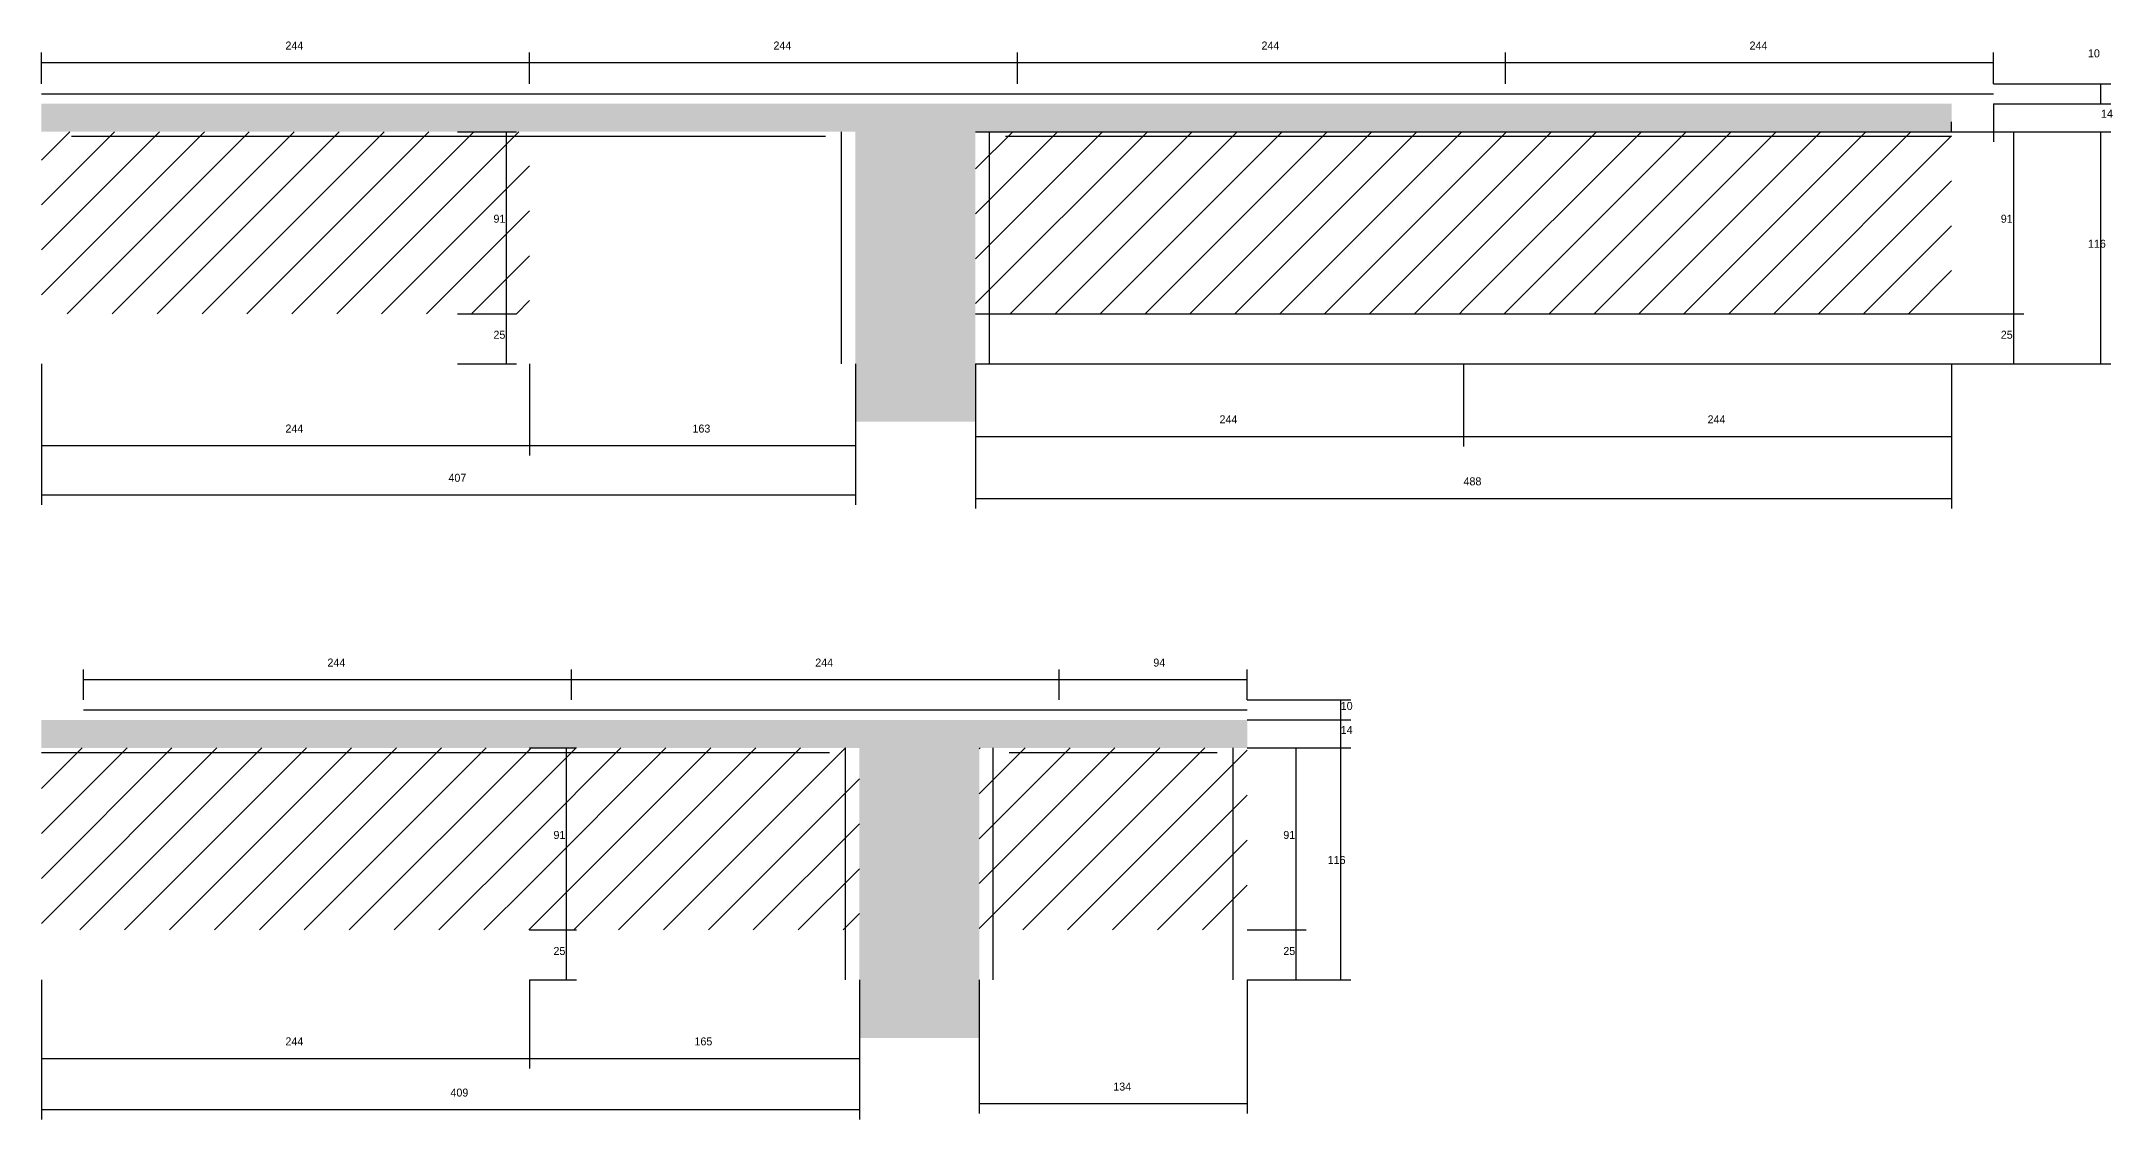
# Model space of a CAD drawing. Header units: metres. Extents: x -7100 to -4390, y 13816 to 14393.
# Drawn here: x -7100 to -6064, y 13816 to 14355 of the extents above; entities that cross this region are included whole.
import ezdxf

# ---------------------------------------------------------------- set-up
doc = ezdxf.new("R2010")
doc.units = ezdxf.units.M
for name, color, linetype in [('COTA', 241, 'Continuous'), ('Hachura', 253, 'Continuous'), ('Painéis', 200, 'Continuous'), ('SARR_2.2x7', 40, 'Continuous')]:
    doc.layers.add(name, color=color, linetype=linetype)

msp = doc.modelspace()

# ---------------------------------------------------------------- hatches: boundary and pattern name
at = {"layer": 'COTA'}
h = msp.add_hatch(dxfattribs=at)
h.set_pattern_fill('AR-CONC', scale=0.03)
h.paths.add_polyline_path([(-6632.7, 14309.9), (-6144.7, 14309.9), (-6144.7, 14309.9), (-6144.7, 14323.9), (-6144.7, 14323.9), (-7099.7, 14323.9), (-7099.7, 14323.9), (-7099.7, 14309.9), (-7099.7, 14309.9), (-6692.7, 14309.9), (-6692.7, 14309.9), (-6692.7, 14164.9), (-6692.7, 14164.9), (-6632.7, 14164.9), (-6632.7, 14164.9), (-6632.7, 14309.9)])
h = msp.add_hatch(dxfattribs=at)
h.set_pattern_fill('AR-CONC', scale=0.03)
h.paths.add_polyline_path([(-6690.7, 13856.8), (-6630.8, 13856.8), (-6630.8, 13856.8), (-6630.8, 14001.8), (-6630.8, 14001.8), (-6496.8, 14001.8), (-6496.8, 14001.8), (-6496.8, 14015.8), (-6496.8, 14015.8), (-7078.7, 14015.8), (-7078.7, 14015.8), (-7099.7, 14015.8), (-7099.7, 14015.8), (-7099.7, 14001.8), (-7099.7, 14001.8), (-6690.7, 14001.8), (-6690.7, 14001.8), (-6690.7, 13856.8)])
at = {"layer": 'Hachura'}
h = msp.add_hatch(dxfattribs=at)
h.set_pattern_fill('ANSI31', scale=5)
h.paths.add_polyline_path([(-7099.7, 14309.9), (-7099.7, 14218.9), (-6855.7, 14218.9), (-6855.7, 14309.9)])
h = msp.add_hatch(dxfattribs=at)
h.set_pattern_fill('ANSI31', scale=5)
h.paths.add_polyline_path([(-6388.7, 14218.9), (-6388.7, 14309.9), (-6632.7, 14309.9), (-6632.7, 14218.9)])
h = msp.add_hatch(dxfattribs=at)
h.set_pattern_fill('ANSI31', scale=5)
h.paths.add_polyline_path([(-6388.7, 14218.9), (-6144.7, 14218.9), (-6144.7, 14309.9), (-6388.7, 14309.9)])
h = msp.add_hatch(dxfattribs=at)
h.set_pattern_fill('ANSI31', scale=5)
h.paths.add_polyline_path([(-6855.7, 13910.8), (-6855.7, 14001.8), (-7099.7, 14001.8), (-7099.7, 13910.8)])
h = msp.add_hatch(dxfattribs=at)
h.set_pattern_fill('ANSI31', scale=5)
h.paths.add_polyline_path([(-6690.7, 13910.8), (-6690.7, 14001.8), (-6855.7, 14001.8), (-6855.7, 13910.8)])
h = msp.add_hatch(dxfattribs=at)
h.set_pattern_fill('ANSI31', scale=5)
h.paths.add_polyline_path([(-6630.8, 14001.8), (-6630.8, 13910.8), (-6496.8, 13910.8), (-6496.8, 14001.8)])

# ---------------------------------------------------------------- linework, layer by layer
at = {"layer": 'COTA'}
for p, q in [((-7099.7, 14333.9), (-7099.7, 14349.5)), ((-7099.7, 14344.5), (-6855.7, 14344.5)), ((-6855.7, 14333.9), (-6855.7, 14349.5)), ((-6855.7, 14333.9), (-6855.7, 14349.5)), ((-6855.7, 14344.5), (-6611.7, 14344.5)), ((-6611.7, 14333.9), (-6611.7, 14349.5)), ((-6611.7, 14333.9), (-6611.7, 14349.5)), ((-6611.7, 14344.5), (-6367.7, 14344.5)), ((-6367.7, 14333.9), (-6367.7, 14349.5)), ((-6367.7, 14333.9), (-6367.7, 14349.5)), ((-6367.7, 14344.5), (-6123.7, 14344.5)), ((-6123.7, 14333.9), (-6123.7, 14349.5)), ((-6123.7, 14333.9), (-6065, 14333.9)), ((-6070, 14323.9), (-6070, 14333.9)), ((-6123.7, 14323.9), (-6065, 14323.9)), ((-6123.7, 14323.9), (-6123.7, 14304.9)), ((-6144.7, 14309.9), (-6144.7, 14314.9)), ((-6891.6, 14309.9), (-6862.2, 14309.9)), ((-6867.2, 14218.9), (-6867.2, 14309.9)), ((-6144.7, 14309.9), (-6065, 14309.9)), ((-6144.7, 14309.9), (-6123.7, 14309.9)), ((-6144.7, 14309.9), (-6108.6, 14309.9)), ((-6113.6, 14218.9), (-6113.6, 14309.9)), ((-6070, 14193.9), (-6070, 14309.9)), ((-6891.6, 14218.9), (-6862.2, 14218.9)), ((-6891.6, 14218.9), (-6862.2, 14218.9)), ((-6867.2, 14193.9), (-6867.2, 14218.9)), ((-6144.7, 14218.9), (-6108.6, 14218.9)), ((-6144.7, 14218.9), (-6108.6, 14218.9)), ((-6113.6, 14193.9), (-6113.6, 14218.9)), ((-7099.7, 14193.9), (-7099.7, 14148)), ((-7099.7, 14193.9), (-7099.7, 14123.4)), ((-6891.6, 14193.9), (-6862.2, 14193.9)), ((-6855.7, 14193.9), (-6855.7, 14148)), ((-6855.7, 14193.9), (-6855.7, 14148)), ((-6692.7, 14193.9), (-6692.7, 14148)), ((-6692.7, 14193.9), (-6692.7, 14123.4)), ((-6632.7, 14193.9), (-6632.7, 14152.6)), ((-6632.7, 14193.9), (-6632.7, 14121.6)), ((-6388.7, 14193.9), (-6388.7, 14152.6)), ((-6388.7, 14193.9), (-6388.7, 14152.6)), ((-6144.7, 14193.9), (-6144.7, 14121.6)), ((-6144.7, 14193.9), (-6144.7, 14152.6)), ((-6144.7, 14193.9), (-6065, 14193.9)), ((-6144.7, 14193.9), (-6108.6, 14193.9)), ((-6632.7, 14157.6), (-6388.7, 14157.6)), ((-6388.7, 14157.6), (-6144.7, 14157.6)), ((-7099.7, 14153), (-6855.7, 14153)), ((-6855.7, 14153), (-6692.7, 14153)), ((-7099.7, 14128.4), (-6692.7, 14128.4)), ((-6632.7, 14126.6), (-6144.7, 14126.6)), ((-7078.7, 14025.8), (-7078.7, 14041)), ((-7078.7, 14036), (-6834.7, 14036)), ((-6834.7, 14025.8), (-6834.7, 14041)), ((-6834.7, 14025.8), (-6834.7, 14041)), ((-6834.7, 14036), (-6590.8, 14036)), ((-6590.8, 14025.8), (-6590.8, 14041)), ((-6590.8, 14025.8), (-6590.8, 14041)), ((-6590.8, 14036), (-6496.8, 14036)), ((-6496.8, 14025.8), (-6496.8, 14041)), ((-6496.8, 14025.8), (-6445.1, 14025.8)), ((-6450.1, 14015.8), (-6450.1, 14025.8)), ((-6496.8, 14015.8), (-6445.1, 14015.8)), ((-6496.8, 14015.8), (-6445.1, 14015.8)), ((-6450.1, 14001.8), (-6450.1, 14015.8)), ((-6855.7, 14001.8), (-6832.2, 14001.8)), ((-6837.2, 13910.8), (-6837.2, 14001.8)), ((-6496.8, 14001.8), (-6445.1, 14001.8)), ((-6496.8, 14001.8), (-6445.1, 14001.8)), ((-6496.8, 14001.8), (-6467.3, 14001.8)), ((-6472.3, 13910.8), (-6472.3, 14001.8)), ((-6450.1, 13885.8), (-6450.1, 14001.8)), ((-6855.7, 13910.8), (-6832.2, 13910.8)), ((-6855.7, 13910.8), (-6832.2, 13910.8)), ((-6837.2, 13885.8), (-6837.2, 13910.8)), ((-6496.8, 13910.8), (-6467.3, 13910.8)), ((-6496.8, 13910.8), (-6467.3, 13910.8)), ((-6472.3, 13885.8), (-6472.3, 13910.8)), ((-7099.7, 13885.8), (-7099.7, 13841.6)), ((-7099.7, 13885.8), (-7099.7, 13816)), ((-6855.7, 13885.8), (-6855.7, 13841.6)), ((-6855.7, 13885.8), (-6855.7, 13841.6)), ((-6855.7, 13885.8), (-6832.2, 13885.8)), ((-6690.7, 13885.8), (-6690.7, 13816)), ((-6630.8, 13885.8), (-6630.8, 13819)), ((-6496.8, 13885.8), (-6496.8, 13819)), ((-6496.8, 13885.8), (-6445.1, 13885.8)), ((-6496.8, 13885.8), (-6467.3, 13885.8)), ((-6690.7, 13873.5), (-6690.7, 13841.6)), ((-7099.7, 13846.6), (-6855.7, 13846.6)), ((-6855.7, 13846.6), (-6690.7, 13846.6)), ((-6630.8, 13824), (-6496.8, 13824)), ((-7099.7, 13821), (-6690.7, 13821))]:
    msp.add_line(p, q, dxfattribs=at)
at = {"layer": 'Painéis'}
for p, q in [((-6632.7, 14309.9), (-6144.7, 14309.9)), ((-6632.7, 14218.9), (-6144.7, 14218.9)), ((-6632.7, 14193.9), (-6144.7, 14193.9))]:
    msp.add_line(p, q, dxfattribs=at)
at = {"layer": 'SARR_2.2x7'}
for p, q in [((-7099.7, 14328.9), (-6855.7, 14328.9)), ((-6855.7, 14328.9), (-6611.7, 14328.9)), ((-6611.7, 14328.9), (-6367.7, 14328.9)), ((-6367.7, 14328.9), (-6123.7, 14328.9)), ((-7084.7, 14307.7), (-6855.7, 14307.7)), ((-6855.7, 14307.7), (-6707.7, 14307.7)), ((-6699.7, 14193.9), (-6699.7, 14309.9)), ((-6625.7, 14218.9), (-6625.7, 14309.9)), ((-6617.7, 14307.7), (-6388.7, 14307.7)), ((-6388.7, 14307.7), (-6144.7, 14307.7)), ((-6625.7, 14193.9), (-6625.7, 14218.9)), ((-7078.7, 14020.8), (-6834.7, 14020.8)), ((-6834.7, 14020.8), (-6590.8, 14020.8)), ((-6590.8, 14020.8), (-6496.8, 14020.8)), ((-6697.7, 13910.8), (-6697.7, 14001.8)), ((-6623.8, 13910.8), (-6623.8, 14001.8)), ((-6503.8, 13910.8), (-6503.8, 14001.8)), ((-7099.7, 13999.6), (-6855.7, 13999.6)), ((-6855.7, 13999.6), (-6705.7, 13999.6)), ((-6615.8, 13999.6), (-6511.8, 13999.6)), ((-6697.7, 13885.8), (-6697.7, 13910.8)), ((-6623.8, 13885.8), (-6623.8, 13910.8)), ((-6503.8, 13885.8), (-6503.8, 13910.8))]:
    msp.add_line(p, q, dxfattribs=at)

# ---------------------------------------------------------------- texts
at = {"layer": 'COTA'}
for s, p in [('244', (-6977.7, 14351)), ('244', (-6733.7, 14351)), ('244', (-6489.7, 14351)), ('244', (-6245.7, 14351)), ('10', (-6076.5, 14347.1)), ('14', (-6070, 14316.9)), ('91', (-6873.7, 14264.4)), ('91', (-6120.1, 14264.4)), ('116', (-6076.5, 14251.9)), ('25', (-6873.7, 14206.4)), ('25', (-6120.1, 14206.4)), ('244', (-6510.7, 14164.1)), ('244', (-6266.7, 14164.1)), ('244', (-6977.7, 14159.5)), ('163', (-6774.2, 14159.5)), ('407', (-6896.2, 14134.9)), ('488', (-6388.7, 14133.1)), ('244', (-6956.7, 14042.5)), ('244', (-6712.8, 14042.5)), ('94', (-6543.8, 14042.5)), ('10', (-6450.1, 14020.8)), ('14', (-6450.1, 14008.8)), ('91', (-6843.7, 13956.3)), ('91', (-6478.8, 13956.3)), ('116', (-6456.6, 13943.8)), ('25', (-6843.7, 13898.3)), ('25', (-6478.8, 13898.3)), ('244', (-6977.7, 13853.1)), ('165', (-6773.2, 13853.1)), ('134', (-6563.8, 13830.5)), ('409', (-6895.2, 13827.5))]:
    msp.add_text(s, height=4, dxfattribs=at).set_placement(p)

doc.saveas('drawing.dxf')
